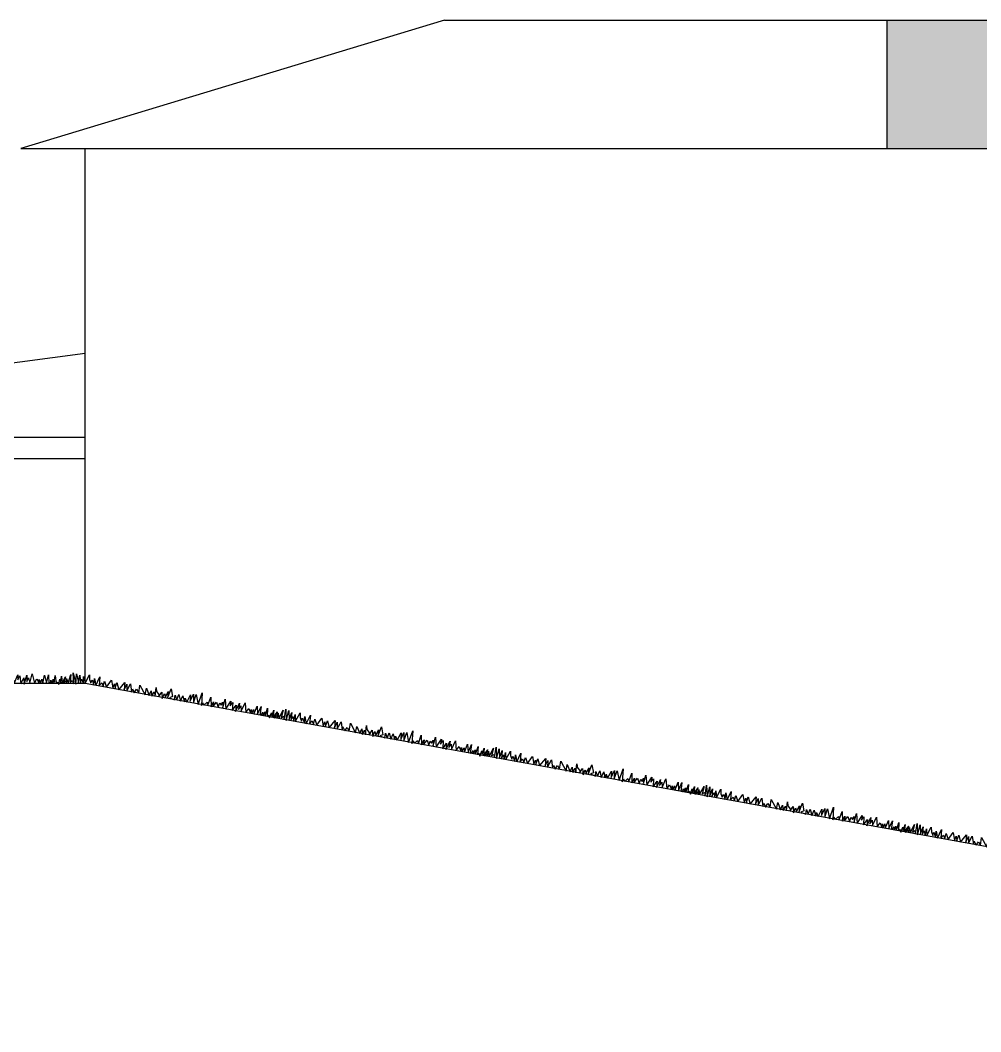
# Model space of a CAD drawing. Header units: millimetres. Extents: x 92.2 to 172.4, y 6.8 to 63.1.
# Drawn here: x 147.59 to 156.57, y 19.45 to 28.91 of the extents above; entities that cross this region are included whole.
import ezdxf

# ---------------------------------------------------------------- set-up
doc = ezdxf.new("R2010")
doc.units = ezdxf.units.MM
for name, color, linetype in [('Alvenaria', 5, 'Continuous'), ('Proj. Corte Terreno', 254, 'Continuous'), ('VEGETAÇÃO', 64, 'Continuous'), ('VERDE', 92, 'Continuous')]:
    doc.layers.add(name, color=color, linetype=linetype)

# ---------------------------------------------------------------- blocks, each defined once
blk = doc.blocks.new('gramado')
at = {"layer": 'VERDE'}
for points in [[(0, 0), (0.0278, 0.0843), (0.0356, 0.0428), (0.0538, 0.0117), (0.059, 0.0428), (0.0849, -0.0039), (0.0797, 0.0584), (0.1031, -0.0039), (0.1265, 0.0817), (0.1343, 0.0013), (0.1524, 0.0324), (0.1706, 0.0013), (0.1758, 0.0506), (0.2043, -0.0013), (0.2381, 0.0714), (0.264, 0.0013), (0.2718, 0.0428), (0.2848, 0.0039), (0.2926, 0.0584), (0.3211, -0.0039), (0.3653, 0.0739), (0.3705, 0.0053), (0.386, 0.061), (0.3964, -0.0011), (0.4198, 0.0714), (0.4431, -0.0039), (0.4457, 0.0272), (0.4691, -0.0065), (0.4847, 0.0298), (0.5106, -0.0013), (0.508, 0.0739), (0.5729, -0.0065), (0.5729, 0.0558), (0.6119, -0.0065), (0.6223, 0.0402), (0.6378, -0.0091), (0.6508, 0.035), (0.6664, -0.0065), (0.6612, 0.0791), (0.6716, 0.0428), (0.6975, 0.0195), (0.7001, -0.0039), (0.7209, 0.0454), (0.7365, -0.0117), (0.7469, 0.0376), (0.7624, 0.0039), (0.778, 0.061), (0.7832, -0.0013), (0.8014, 0.0921), (0.8273, 0.0221), (0.8014, 0.0065), (0.8507, -0.0039), (0.8481, 0.0402), (0.8715, -0.0013), (0.8818, 0.0506), (0.9078, -0.0065), (0.9208, 0.048), (0.9363, 0.0091), (0.9493, -0.0039), (0.9467, 0.0298), (0.9675, -0.0039), (0.9909, 0.0688), (0.9986, 0.0091), (1.0168, 0.0791), (1.0298, 0.0013), (1.0428, 0.0817), (1.0765, -0.0065), (1.0947, 0.1077), (1.1077, -0.0117), (1.1129, 0.0169), (1.131, -0.0039), (1.1544, 0.0272), (1.1674, 0.0013), (1.1803, 0.0817), (1.1985, -0.0065), (1.2141, 0.0428), (1.2167, -0.0013), (1.2426, 0.0454), (1.266, 0.0013), (1.2738, 0.0428), (1.2894, 0.0247), (1.2972, 0.0558), (1.3075, 0.0065), (1.3153, 0.0869), (1.3387, -0.0039), (1.3724, 0.0791), (1.3724, 0.0324), (1.3906, 0.0688), (1.401, -0.0065), (1.4269, 0.0506), (1.4321, -0.0091), (1.4555, 0.0739), (1.4555, 0.0143), (1.4711, 0.0506), (1.4841, 0.0013), (1.5048, 0.0869), (1.5285, -0.0013), (1.5489, 0.0402), (1.5723, 0.0013), (1.5723, 0.035), (1.5853, -0.0013), (1.5957, 0.0376), (1.6061, -0.0039), (1.6216, 0.0765), (1.6398, 0.0013)], [(1.6398, 0.0013), (1.6581, 0.0793), (1.6624, -0.0035), (1.6709, 0.0114), (1.6793, -0.0035), (1.6815, 0.0283), (1.6963, -0.0035), (1.7006, 0.0368), (1.7112, -0.0035), (1.7218, 0.0729), (1.7303, -0.0035), (1.7409, 0.0135), (1.7558, -0.012), (1.7643, 0.039), (1.7728, 0.0071), (1.7813, 0.0665), (1.7856, -0.0014), (1.8174, 0.0581), (1.7962, -0.0035), (1.8195, 0.022), (1.8259, 0.0008), (1.8259, 0.0453), (1.8408, -0.0014), (1.8684, 0.0814), (1.862, 0.0092), (1.8811, 0.0262), (1.8939, -0.0056), (1.8896, 0.0963), (1.913, -0.0077), (1.9215, 0.0878), (1.9385, 0.005), (1.9512, 0.075), (1.9576, -0.0014), (1.9682, 0.039), (1.9852, -0.0035), (1.9852, 0.0623), (2, 0)]]:
    blk.add_lwpolyline(points, dxfattribs=at)

msp = doc.modelspace()

# ---------------------------------------------------------------- hatches: boundary and pattern name
h = msp.add_hatch(color=256)
h.set_gradient(color1=(28, 214, 227), one_color=1, tint=1, name='CURVED')
h.paths.add_polyline_path([(159.9428, 27.7061), (159.9428, 28.9061), (155.6928, 28.9061), (155.6928, 27.7061)])

# ---------------------------------------------------------------- linework, layer by layer
at = {"color": 30}
for p, q in [((151.5545, 28.9061), (147.5928, 27.7061)), ((151.5545, 28.9061), (161.6614, 28.9061)), ((147.5928, 27.7061), (166.7928, 27.7061))]:
    msp.add_line(p, q, dxfattribs=at)
for p, q in [((155.6928, 27.7061), (155.6928, 28.9061)), ((148.1928, 27.7061), (166.1928, 27.7061)), ((145.2319, 24.8061), (148.1928, 24.8061))]:
    msp.add_line(p, q)
at = {"color": 101}
msp.add_line((148.1928, 22.7061), (166.1928, 19.4461), dxfattribs=at)
at = {"color": 30}
msp.add_lwpolyline([(148.1928, 25.7889), (142.2928, 25.0061), (148.1928, 25.0061)], close=True, dxfattribs=at)
at = {"layer": 'Alvenaria'}
msp.add_line((148.1928, 22.7061), (148.1928, 27.7061), dxfattribs=at)
at = {"layer": 'Proj. Corte Terreno'}
msp.add_line((142.1928, 22.7061), (148.1928, 22.7061), dxfattribs=at)

# ---------------------------------------------------------------- block references
at = {"layer": 'VEGETAÇÃO'}
msp.add_blockref('gramado', (146.1928, 22.7061), dxfattribs=at)
at = {"layer": 'VEGETAÇÃO', "rotation": 349.7343741838788}
for p in [(148.1928, 22.7061), (150.1608, 22.3497), (152.1288, 21.9932), (154.0968, 21.6368), (156.0648, 21.2804)]:
    msp.add_blockref('gramado', p, dxfattribs=at)

doc.saveas('drawing.dxf')
